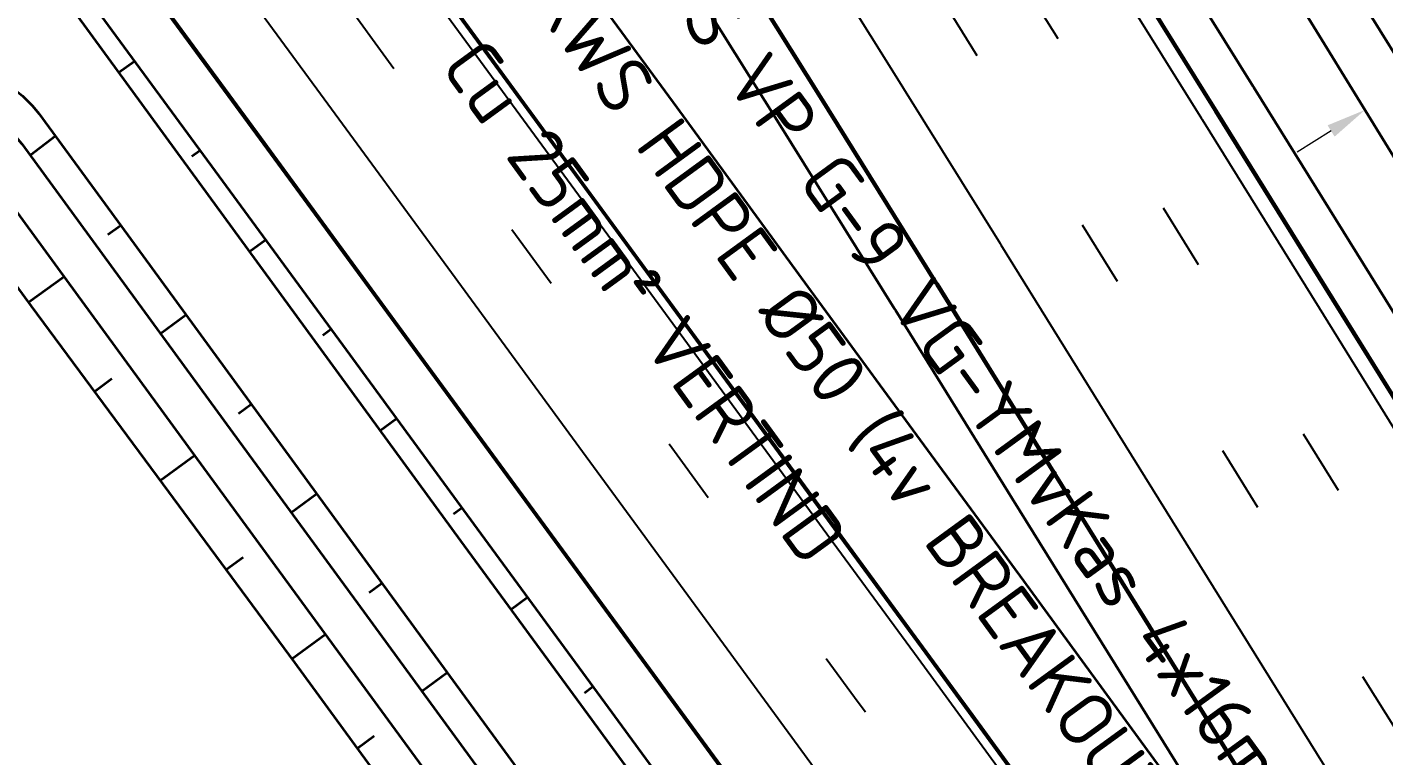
# Model space of a CAD drawing. Header units: metres. Extents: x 134219 to 139178, y 438661 to 444352.
# Drawn here: x 135622.1 to 135683.4, y 442747.4 to 442780.2 of the extents above; entities that cross this region are included whole.
import ezdxf
from ezdxf.enums import TextEntityAlignment as Align

# ---------------------------------------------------------------- set-up
doc = ezdxf.new("R2010")
doc.units = ezdxf.units.M
doc.linetypes.add('13strp', pattern=[4, 1, -3])
doc.linetypes.add('39strp', pattern=[12, 3, -9])
doc.layers.get('DEFPOINTS').update_dxf_attribs({"color": 193})
for name, color, linetype, lineweight in [('N-WE-KL-ET_LS_OV_KABEL-G', 10, 'KL-LS-OV-N', 35), ('N-WE-KL-ET_LS_OV_KABEL-M', 7, 'Continuous', 18), ('N-WE-KL-ET_LS_OV_KABEL-T25', 7, 'Continuous', 25), ('Utd-geleiderail-nw', 8, 'glm a2ee v014$0$f2m40080', 35), ('Utd-ondergr-nw', 8, '13strp', 35)]:
    doc.layers.add(name, color=color, linetype=linetype, lineweight=lineweight)
doc.layers.add('Utd-weg-nw', color=8, linetype='Continuous')
doc.styles.add('NLCS-ISO', font='NLCS-ISO.ttf')
doc.styles.add('NLCS_18', font='NLCS-ISO.ttf', dxfattribs={"height": 1.8})
doc.linetypes.add('glm a2ee v014$0$f2m40080', pattern='A,2,-1,[160,RTW.shx,S=0.5,R=0,X=0,Y=0],-1', length=4)
doc.linetypes.add('KL-LS-OV-N', pattern='A,4,-1,[103,NLCS.SHX,S=0.75,R=0,X=0,Y=0],-1,4,-1.5,["0V",Standard,S=1,R=0,X=0,Y=-0.5],-3', length=14.5)
doc.dimstyles.new('NLCS_t18_pijl_Dimension_l3_h1', dxfattribs={"dimtxt": 1.8, "dimasz": 1.8, "dimexe": 2, "dimexo": 2, "dimgap": 0.7, "dimtad": 1, "dimdec": 1, "dimzin": 0, "dimdsep": 46, "dimtxsty": 'NLCS_18', "dimcen": 2.5, "dimdle": 2, "dimclrd": 256, "dimclre": 256, "dimclrt": 256, "dimadec": 1, "dimazin": 0, "dimtfac": 1, "dimtdec": 1, "dimtofl": 0, "dimtmove": 1, "dimatfit": 0, "dimfxl": 0, "dimtolj": 1, "dimtzin": 0, "dimlwd": 18, "dimlwe": 18, "dimarcsym": 0})

# ---------------------------------------------------------------- blocks, each defined once
blk = doc.blocks.new('*D178')
at = {"layer": 'DEFPOINTS', "color": 0, "transparency": 16777216}
for p in [(135686.298, 442778.855), (135682.514, 442776.506), (135682.514, 442776.506)]:
    blk.add_point(p, dxfattribs=at)
at = {"layer": 'N-WE-KL-ET_LS_OV_KABEL-M', "lineweight": 18, "transparency": 16777216}
for p, q in [((135686.298, 442778.855), (135685.243, 442780.554)), ((135682.514, 442776.506), (135681.459, 442778.205))]:
    blk.add_line(p, q, dxfattribs=at)
at = {"layer": 'N-WE-KL-ET_LS_OV_KABEL-M', "linetype": 'Continuous', "lineweight": 18, "transparency": 16777216}
for p, q in [((135687.828, 442779.805), (135689.357, 442780.754)), ((135680.985, 442775.556), (135679.456, 442774.607))]:
    blk.add_line(p, q, dxfattribs=at)
at = {"layer": 'N-WE-KL-ET_LS_OV_KABEL-M', "transparency": 16777216}
for points in [[(135687.669, 442780.06), (135687.986, 442779.55), (135686.298, 442778.855)], [(135680.827, 442775.811), (135681.143, 442775.301), (135682.514, 442776.506)]]:
    blk.add_solid(points, dxfattribs=at)
at = {"layer": 'N-WE-KL-ET_LS_OV_KABEL-M', "transparency": 16777216, "insert": (135690.116, 442783.109), "char_height": 1.8, "attachment_point": 5, "rotation": 31.83626, "style": 'NLCS_18'}
blk.add_mtext('\\A1;4.5', dxfattribs=at)

msp = doc.modelspace()

# ---------------------------------------------------------------- linework, layer by layer
at = {"layer": 'N-WE-KL-ET_LS_OV_KABEL-G', "elevation": 1.955, "flags": 128}
msp.add_lwpolyline([(135620.88, 442877.426), (135620.582, 442877.065), (135623.1, 442873.097), (135808.853, 442571.113)], dxfattribs=at)
at = {"layer": 'Utd-geleiderail-nw', "linetype": 'Continuous', "flags": 128}
for points in [[(135579.222, 442928.136), (135584.859, 442919.885), (135590.475, 442911.621), (135596.071, 442903.342), (135601.646, 442895.05), (135607.2, 442886.743), (135612.733, 442878.423), (135618.246, 442870.089), (135623.737, 442861.741), (135629.208, 442853.38), (135634.658, 442845.005), (135640.087, 442836.616), (135645.495, 442828.213), (135650.882, 442819.798), (135651.782, 442818.383), (135656.248, 442811.368), (135661.593, 442802.926), (135666.916, 442794.47), (135672.219, 442786.001), (135677.468, 442777.57), (135677.5, 442777.518), (135682.775, 442769.022), (135688.05, 442760.527)], [(135589.982, 442923.377), (135595.607, 442915.099), (135601.212, 442906.808), (135606.795, 442898.503), (135612.358, 442890.183), (135617.9, 442881.85), (135623.421, 442873.503), (135628.921, 442865.142), (135634.401, 442856.768), (135639.859, 442848.38), (135645.296, 442839.978), (135650.713, 442831.563), (135656.108, 442823.134), (135657.013, 442821.712), (135661.482, 442814.691), (135666.835, 442806.236), (135672.167, 442797.766), (135677.478, 442789.284), (135682.733, 442780.844), (135682.767, 442780.788), (135688.042, 442772.293)]]:
    msp.add_lwpolyline(points, dxfattribs=at)
at = {"layer": 'Utd-ondergr-nw', "linetype": 'Continuous', "flags": 128}
for points in [[(135635.701, 442839.62), (135638.365, 442835.504), (135643.77, 442827.106), (135649.154, 442818.695), (135654.517, 442810.27), (135659.859, 442801.831), (135665.18, 442793.38), (135670.48, 442784.915), (135675.725, 442776.491), (135675.759, 442776.437), (135681.033, 442767.941), (135686.308, 442759.445), (135691.583, 442750.95), (135696.858, 442742.454), (135702.133, 442733.959), (135707.408, 442725.463), (135712.683, 442716.967), (135717.958, 442708.472), (135723.233, 442699.976), (135728.508, 442691.481), (135733.783, 442682.985), (135739.058, 442674.49), (135744.333, 442665.994), (135749.608, 442657.498)], [(135635.74, 442839.688), (135638.423, 442835.542), (135643.829, 442827.144), (135649.213, 442818.732), (135654.576, 442810.307), (135659.918, 442801.869), (135665.239, 442793.417), (135670.539, 442784.952), (135675.784, 442776.528), (135675.818, 442776.474), (135681.093, 442767.978), (135686.368, 442759.482), (135691.643, 442750.987), (135696.918, 442742.491), (135702.193, 442733.996), (135707.468, 442725.5), (135712.743, 442717.004), (135718.017, 442708.509), (135723.292, 442700.013), (135728.567, 442691.518), (135733.842, 442683.022), (135739.117, 442674.526), (135744.392, 442666.031), (135749.667, 442657.535)], [(135627.108, 442825.74), (135631.357, 442819.139), (135636.721, 442810.758), (135642.064, 442802.364), (135647.387, 442793.957), (135652.688, 442785.537), (135657.968, 442777.103), (135663.194, 442768.71), (135663.228, 442768.656), (135668.502, 442760.161), (135673.777, 442751.665), (135679.052, 442743.169), (135684.327, 442734.674), (135689.602, 442726.178), (135694.877, 442717.683), (135700.152, 442709.187), (135705.427, 442700.691), (135710.702, 442692.196), (135715.977, 442683.7), (135721.252, 442675.205), (135726.527, 442666.709), (135731.802, 442658.213)], [(135627.066, 442825.676), (135631.298, 442819.101), (135636.662, 442810.721), (135642.005, 442802.327), (135647.328, 442793.92), (135652.629, 442785.5), (135657.909, 442777.066), (135663.135, 442768.673), (135663.168, 442768.619), (135668.443, 442760.124), (135673.718, 442751.628), (135678.993, 442743.132), (135684.268, 442734.637), (135689.543, 442726.141), (135694.818, 442717.646), (135700.093, 442709.15), (135705.368, 442700.654), (135710.642, 442692.159), (135715.917, 442683.663), (135721.192, 442675.168), (135726.467, 442666.672), (135731.742, 442658.177)], [(135625.742, 442823.705), (135629.463, 442817.923), (135634.825, 442809.548), (135640.165, 442801.159), (135645.484, 442792.756), (135650.782, 442784.341), (135656.06, 442775.912), (135661.282, 442767.523), (135661.316, 442767.469), (135666.591, 442758.974), (135671.866, 442750.478), (135677.141, 442741.982), (135679.269, 442738.554)], [(135621.415, 442817.529), (135621.852, 442816.938), (135624.825, 442812.908), (135627.791, 442808.876), (135630.753, 442804.842), (135633.712, 442800.808), (135637.133, 442796.14), (135639.624, 442792.742), (135645.535, 442784.676), (135651.446, 442776.61), (135657.358, 442768.544), (135663.269, 442760.478), (135667.099, 442755.252), (135669.182, 442752.407), (135675.084, 442744.316), (135679.269, 442738.554)], [(135617.992, 442812.906), (135620.396, 442809.646), (135623.359, 442805.619), (135626.319, 442801.588), (135629.277, 442797.556), (135632.697, 442792.889), (135635.188, 442789.491), (135641.099, 442781.425), (135647.01, 442773.359), (135652.921, 442765.293), (135658.832, 442757.227), (135662.662, 442752.001), (135664.743, 442749.16), (135670.637, 442741.08), (135676.512, 442732.986), (135682.366, 442724.877), (135688.2, 442716.754), (135694.013, 442708.616), (135699.806, 442700.463), (135705.579, 442692.296), (135711.332, 442684.115), (135717.063, 442675.919), (135722.775, 442667.709), (135728.466, 442659.485)], [(135618.036, 442812.964), (135620.452, 442809.688), (135623.416, 442805.66), (135626.376, 442801.63), (135629.333, 442797.598), (135632.754, 442792.931), (135635.244, 442789.532), (135641.156, 442781.466), (135647.067, 442773.4), (135652.978, 442765.334), (135658.889, 442757.268), (135662.719, 442752.042), (135664.799, 442749.201), (135670.694, 442741.121), (135676.568, 442733.027), (135682.423, 442724.918), (135688.257, 442716.794), (135694.07, 442708.656), (135699.864, 442700.504), (135705.636, 442692.337), (135711.389, 442684.155), (135717.121, 442675.959), (135722.832, 442667.749), (135728.523, 442659.524)], [(135611.222, 442804.362), (135611.926, 442803.408), (135614.883, 442799.388), (135617.838, 442795.364), (135620.792, 442791.336), (135624.212, 442786.671), (135626.703, 442783.272), (135632.614, 442775.206), (135638.525, 442767.14), (135644.436, 442759.074), (135650.347, 442751.008), (135654.177, 442745.782), (135656.252, 442742.949), (135662.131, 442734.89), (135667.99, 442726.818), (135673.829, 442718.73), (135679.647, 442710.628), (135685.445, 442702.511), (135691.223, 442694.38), (135696.981, 442686.235), (135702.718, 442678.075), (135708.435, 442669.901), (135714.131, 442661.712), (135719.807, 442653.509)], [(135611.268, 442804.418), (135611.982, 442803.449), (135614.939, 442799.43), (135617.894, 442795.406), (135620.849, 442791.378), (135624.268, 442786.712), (135626.759, 442783.313), (135632.67, 442775.248), (135638.581, 442767.182), (135644.492, 442759.116), (135650.404, 442751.05), (135654.233, 442745.824), (135656.308, 442742.99), (135662.187, 442734.932), (135668.047, 442726.859), (135673.885, 442718.771), (135679.704, 442710.669), (135685.502, 442702.552), (135691.281, 442694.421), (135697.038, 442686.275), (135702.776, 442678.115), (135708.492, 442669.941), (135714.189, 442661.752), (135719.865, 442653.549)], [(135609.584, 442802.404), (135609.929, 442801.937), (135612.694, 442798.179), (135612.884, 442797.92), (135615.839, 442793.897), (135618.792, 442789.87), (135622.212, 442785.205), (135624.702, 442781.806), (135630.613, 442773.74), (135636.525, 442765.674), (135642.436, 442757.608), (135648.347, 442749.542), (135652.177, 442744.316), (135654.25, 442741.485), (135660.126, 442733.431), (135665.981, 442725.363), (135671.816, 442717.281), (135677.631, 442709.184), (135683.426, 442701.072)], [(135609.024, 442801.744), (135609.25, 442801.437), (135612.199, 442797.416), (135615.147, 442793.39), (135618.095, 442789.359), (135621.508, 442784.689), (135623.994, 442781.287), (135629.894, 442773.213), (135635.794, 442765.139), (135641.694, 442757.065), (135647.594, 442748.991), (135651.417, 442743.76), (135653.486, 442740.926), (135659.349, 442732.866), (135665.192, 442724.792), (135671.015, 442716.704), (135676.817, 442708.601), (135682.599, 442700.483), (135688.361, 442692.351), (135694.102, 442684.205), (135699.823, 442676.045), (135705.523, 442667.87), (135711.204, 442659.681)], [(135626.258, 442778.189), (135626.971, 442778.71)], [(135614.995, 442776.847), (135615.045, 442776.898), (135615.515, 442777.321), (135616.035, 442777.68), (135616.596, 442777.971), (135617.189, 442778.189), (135617.805, 442778.331), (135618.434, 442778.393), (135619.066, 442778.376), (135619.69, 442778.279), (135620.298, 442778.104), (135620.878, 442777.854), (135621.422, 442777.533), (135621.922, 442777.146), (135622.368, 442776.698), (135622.65, 442776.347), (135626.668, 442770.849), (135632.568, 442762.775), (135638.468, 442754.701), (135644.368, 442746.627)], [(135615.77, 442775.379), (135615.881, 442775.49), (135616.315, 442775.853), (135616.795, 442776.151), (135617.312, 442776.379), (135617.857, 442776.531), (135618.417, 442776.605), (135618.982, 442776.6), (135619.541, 442776.515), (135620.082, 442776.351), (135620.595, 442776.114), (135621.069, 442775.806), (135621.495, 442775.435), (135621.864, 442775.007), (135621.89, 442774.973), (135625.519, 442770.006), (135631.419, 442761.932), (135637.319, 442753.858), (135643.219, 442745.784)], [(135622.261, 442774.468), (135623.42, 442775.354)], [(135629.568, 442774.414), (135629.927, 442774.677)], [(135616.397, 442773.145), (135616.696, 442773.415), (135617.104, 442773.686), (135617.55, 442773.888), (135618.023, 442774.013), (135618.51, 442774.061), (135618.998, 442774.028), (135619.475, 442773.917), (135619.927, 442773.729), (135620.342, 442773.471), (135620.71, 442773.148), (135620.978, 442772.831), (135623.905, 442768.824), (135629.805, 442760.75), (135635.706, 442752.676), (135641.606, 442744.602)], [(135617.02, 442770.941), (135617.317, 442771.189), (135617.668, 442771.379), (135618.049, 442771.497), (135618.447, 442771.536), (135618.844, 442771.495), (135619.225, 442771.376), (135619.575, 442771.184), (135619.88, 442770.926), (135620.053, 442770.722), (135622.311, 442767.656), (135628.251, 442759.611), (135634.196, 442751.57), (135640.09, 442743.492), (135643.897, 442738.249), (135645.952, 442735.415), (135651.796, 442727.37), (135657.644, 442719.329), (135663.491, 442711.287), (135669.301, 442703.218), (135675.416, 442695.366), (135681.038, 442687.161), (135686.706, 442678.991)], [(135625.765, 442770.878), (135626.342, 442771.297)], [(135632.159, 442770.115), (135632.883, 442770.644)], [(135623.793, 442768.979), (135622.194, 442767.816)], [(135628.14, 442766.419), (135629.291, 442767.259)], [(135635.473, 442766.344), (135635.838, 442766.611)], [(135625.954, 442764.365), (135625.165, 442763.789)], [(135631.666, 442762.802), (135632.241, 442763.222)], [(135638.059, 442762.041), (135638.794, 442762.578)], [(135629.693, 442760.905), (135628.136, 442759.767)], [(135634.04, 442758.345), (135635.191, 442759.185)], [(135641.379, 442758.274), (135641.749, 442758.545)], [(135631.877, 442756.308), (135631.111, 442755.749)], [(135637.566, 442754.728), (135638.141, 442755.148)], [(135643.959, 442753.967), (135644.705, 442754.512)], [(135635.593, 442752.831), (135634.081, 442751.726)], [(135639.941, 442750.271), (135641.091, 442751.111)], [(135647.284, 442750.204), (135647.66, 442750.479)], [(135637.788, 442748.242), (135637.033, 442747.691)]]:
    msp.add_lwpolyline(points, dxfattribs=at)
at = {"layer": 'Utd-weg-nw', "linetype": '39strp', "flags": 128}
for points in [[(135448.377, 443097.743), (135451.098, 443094.197), (135457.15, 443086.266), (135463.183, 443078.32), (135469.196, 443070.359), (135475.188, 443062.383), (135481.161, 443054.393), (135487.114, 443046.387), (135493.047, 443038.366), (135498.96, 443030.331), (135504.853, 443022.281), (135510.725, 443014.216), (135516.577, 443006.137), (135518.913, 443002.901), (135519.496, 443002.091), (135522.41, 442998.043), (135528.222, 442989.934), (135534.013, 442981.811), (135539.784, 442973.673), (135545.535, 442965.521), (135551.266, 442957.355), (135556.976, 442949.174), (135562.666, 442940.979), (135568.335, 442932.77), (135573.983, 442924.547), (135579.611, 442916.31), (135585.219, 442908.058), (135590.805, 442899.793), (135596.371, 442891.514), (135601.917, 442883.22), (135607.441, 442874.913), (135612.945, 442866.593), (135618.428, 442858.258), (135623.89, 442849.91), (135629.331, 442841.548), (135634.752, 442833.172), (135640.151, 442824.783), (135645.529, 442816.381), (135650.887, 442807.965), (135656.223, 442799.536), (135661.538, 442791.093), (135666.832, 442782.638), (135672.072, 442774.222), (135672.105, 442774.168), (135677.38, 442765.673), (135682.655, 442757.177), (135687.93, 442748.682), (135693.205, 442740.186), (135698.48, 442731.69), (135703.755, 442723.195), (135709.03, 442714.699), (135714.305, 442706.204), (135719.58, 442697.708), (135724.855, 442689.213), (135730.13, 442680.717), (135735.405, 442672.221), (135740.68, 442663.726), (135745.955, 442655.23), (135751.229, 442646.735), (135756.504, 442638.239), (135761.779, 442629.743), (135767.054, 442621.248), (135772.329, 442612.752), (135777.604, 442604.257), (135782.879, 442595.761), (135788.154, 442587.265), (135793.429, 442578.77), (135798.704, 442570.274), (135803.979, 442561.779), (135809.254, 442553.283), (135814.529, 442544.787), (135819.804, 442536.292), (135825.079, 442527.796), (135830.353, 442519.301), (135835.628, 442510.805), (135840.903, 442502.31), (135846.178, 442493.814), (135851.453, 442485.318), (135855.13, 442479.397)], [(135631.237, 442832.161), (135631.811, 442831.274), (135637.206, 442822.893), (135642.579, 442814.498), (135647.932, 442806.089), (135653.264, 442797.667), (135658.574, 442789.232), (135663.864, 442780.784), (135669.098, 442772.376), (135669.132, 442772.322), (135674.407, 442763.827), (135679.682, 442755.331), (135684.957, 442746.835), (135690.232, 442738.34), (135695.507, 442729.844), (135700.782, 442721.349), (135706.057, 442712.853), (135711.331, 442704.357), (135716.606, 442695.862), (135721.881, 442687.366), (135727.156, 442678.871), (135732.431, 442670.375), (135737.706, 442661.88), (135742.981, 442653.384), (135748.256, 442644.888), (135753.531, 442636.393), (135758.806, 442627.897), (135764.081, 442619.402), (135769.356, 442610.906), (135774.631, 442602.41), (135779.906, 442593.915), (135785.181, 442585.419), (135790.455, 442576.924), (135795.73, 442568.428), (135801.005, 442559.932), (135806.28, 442551.437), (135811.555, 442542.941), (135816.83, 442534.446), (135822.105, 442525.95), (135827.38, 442517.454), (135832.655, 442508.959), (135837.93, 442500.463), (135843.205, 442491.968), (135848.48, 442483.472), (135852.156, 442477.551)], [(135615.612, 442809.815), (135617.377, 442807.423), (135620.338, 442803.398), (135623.296, 442799.37), (135626.252, 442795.339), (135629.673, 442790.673), (135632.163, 442787.274), (135638.074, 442779.208), (135643.985, 442771.142), (135649.897, 442763.076), (135655.808, 442755.01), (135659.638, 442749.784), (135661.716, 442746.946), (135667.605, 442738.874), (135673.474, 442730.787), (135679.323, 442722.686), (135685.151, 442714.57), (135690.959, 442706.44), (135696.747, 442698.295), (135702.514, 442690.135), (135708.261, 442681.962), (135713.988, 442673.774), (135719.694, 442665.571), (135725.379, 442657.355), (135731.044, 442649.124), (135736.689, 442640.879), (135742.312, 442632.62), (135747.915, 442624.347), (135753.498, 442616.06), (135759.059, 442607.759), (135764.6, 442599.444), (135770.12, 442591.115), (135775.619, 442582.773), (135781.098, 442574.417), (135786.555, 442566.047), (135791.992, 442557.664), (135796.111, 442551.245), (135797.388, 442549.252), (135802.781, 442540.831), (135808.174, 442532.41), (135813.568, 442523.989), (135818.961, 442515.568), (135824.354, 442507.147), (135829.748, 442498.726), (135835.141, 442490.305), (135840.534, 442481.884), (135845.858, 442473.572)]]:
    msp.add_lwpolyline(points, dxfattribs=at)
at = {"layer": 'Utd-weg-nw', "linetype": 'Continuous', "flags": 128}
for points in [[(135635.308, 442838.939), (135637.776, 442835.125), (135643.181, 442826.728), (135648.564, 442818.318), (135653.926, 442809.895), (135659.267, 442801.458), (135664.587, 442793.008), (135669.886, 442784.544), (135675.13, 442776.121), (135675.164, 442776.067), (135680.439, 442767.572), (135685.714, 442759.076), (135690.989, 442750.581), (135696.264, 442742.085), (135701.539, 442733.589), (135706.813, 442725.094), (135712.088, 442716.598), (135717.363, 442708.103), (135722.638, 442699.607), (135727.913, 442691.111), (135733.188, 442682.616), (135738.463, 442674.12), (135743.738, 442665.625), (135749.013, 442657.129)], [(135629.116, 442828.81), (135634.176, 442820.948), (135639.545, 442812.561), (135644.893, 442804.16), (135650.219, 442795.746), (135655.525, 442787.318), (135660.81, 442778.877), (135666.04, 442770.477), (135666.074, 442770.423), (135671.348, 442761.928), (135676.623, 442753.432), (135681.898, 442744.936), (135687.173, 442736.441), (135692.448, 442727.945), (135697.723, 442719.45), (135702.998, 442710.954), (135708.273, 442702.458), (135713.548, 442693.963), (135718.823, 442685.467), (135724.098, 442676.972), (135729.373, 442668.476), (135734.648, 442659.981), (135739.923, 442651.485)], [(135617.74, 442812.574), (135620.074, 442809.409), (135623.037, 442805.382), (135625.997, 442801.352), (135628.954, 442797.32), (135632.375, 442792.653), (135634.865, 442789.254), (135640.776, 442781.188), (135646.688, 442773.122), (135652.599, 442765.056), (135658.51, 442756.99), (135662.34, 442751.764), (135664.42, 442748.924), (135670.314, 442740.845), (135676.188, 442732.752), (135682.041, 442724.643), (135687.874, 442716.521), (135693.687, 442708.384), (135699.48, 442700.232), (135705.252, 442692.066), (135711.004, 442683.885), (135716.735, 442675.69), (135722.446, 442667.481), (135728.136, 442659.257)], [(135613.454, 442807.097), (135614.679, 442805.436), (135617.638, 442801.414), (135620.595, 442797.388), (135623.55, 442793.358), (135626.97, 442788.692), (135629.461, 442785.294), (135635.372, 442777.228), (135641.283, 442769.162), (135647.194, 442761.096), (135653.106, 442753.03), (135656.936, 442747.804), (135659.012, 442744.968), (135664.896, 442736.903), (135670.76, 442728.823), (135676.604, 442720.728), (135682.428, 442712.619), (135688.231, 442704.496), (135694.014, 442696.358), (135699.776, 442688.205), (135705.518, 442680.038), (135711.24, 442671.857), (135716.941, 442663.662), (135722.622, 442655.452)]]:
    msp.add_lwpolyline(points, dxfattribs=at)

# ---------------------------------------------------------------- texts
at = {"layer": 'N-WE-KL-ET_LS_OV_KABEL-T25', "style": 'NLCS-ISO'}
for s, p in [('RWS VP G-9 VG-YMvKas 4x16mm² (VS)', (135649.838, 442785.073)), ('RWS HDPE Ø50 (4v BREAKOUT)', (135645.796, 442782.13)), ('Cu 25mm² VERTIND', (135641.755, 442779.186))]:
    msp.add_text(s, height=2.5, rotation=306.066, dxfattribs=at).set_placement(p, align=Align.MIDDLE_LEFT)
msp.add_text('RWS OP U-5 VG-YMvKas 4x35mm² (VS)', height=2.5, rotation=306.066, dxfattribs=at).set_placement((135630.85, 442702.866), align=Align.MIDDLE_RIGHT)

# ---------------------------------------------------------------- dimensions: what is measured, and where the dimension line sits
at = {"layer": 'N-WE-KL-ET_LS_OV_KABEL-M'}
dim = msp.add_linear_dim(base=(135682.514, 442776.506), p1=(135686.298, 442778.855), p2=(135682.514, 442776.506), angle=211.83626, dimstyle='NLCS_t18_pijl_Dimension_l3_h1', dxfattribs=at)
dim.commit()
dim.dimension.update_dxf_attribs({"geometry": '*D178', "text_midpoint": (135690.96, 442781.75), "dimtype": 161})

doc.saveas('drawing.dxf')
